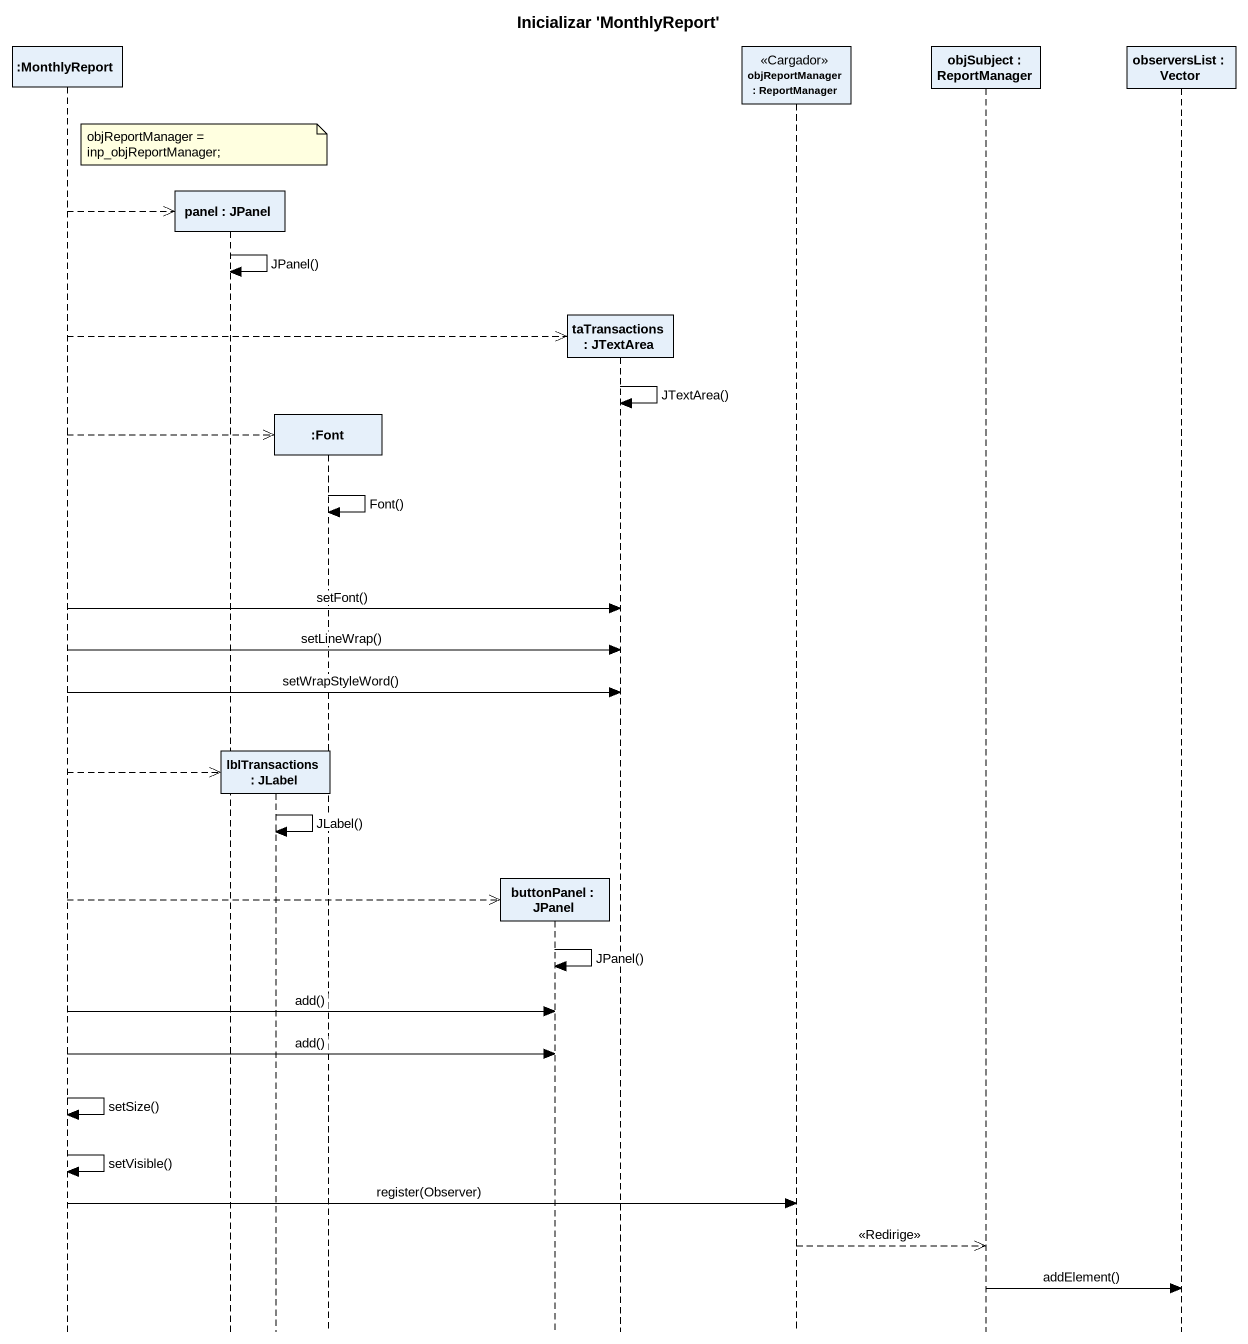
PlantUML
@startuml
title Inicializar 'MonthlyReport'
hide footbox
participant ":MonthlyReport" as MonthlyReport
participant "panel : JPanel" as panel
participant "lblTransactions : JLabel" as lblTransactions
participant ":Font" as Font
participant "buttonPanel : JPanel" as buttonPanel
participant "taTransactions : JTextArea" as taTransactions
participant "objReportManager : ReportManager" as objReportManager <<Cargador>>
participant "objSubject : ReportManager" as objSubject
participant "observersList : Vector" as observersList

note over panel : objReportManager = inp_objReportManager;
MonthlyReport -->> panel **
panel -> panel : JPanel()
MonthlyReport -->> taTransactions **
taTransactions -> taTransactions : JTextArea()
MonthlyReport -->> Font **
Font -> Font : Font()
MonthlyReport -> taTransactions : setFont()
MonthlyReport -> taTransactions : setLineWrap()
MonthlyReport -> taTransactions : setWrapStyleWord()
MonthlyReport -->> lblTransactions **
lblTransactions -> lblTransactions : JLabel()
MonthlyReport -->> buttonPanel **
buttonPanel -> buttonPanel : JPanel()
MonthlyReport -> buttonPanel : add()
MonthlyReport -> buttonPanel : add()
MonthlyReport -> MonthlyReport : setSize()
MonthlyReport -> MonthlyReport : setVisible()
MonthlyReport -> objReportManager : register(Observer)
objReportManager -->> objSubject : <<Redirige>>
objSubject -> observersList : addElement()
@enduml
